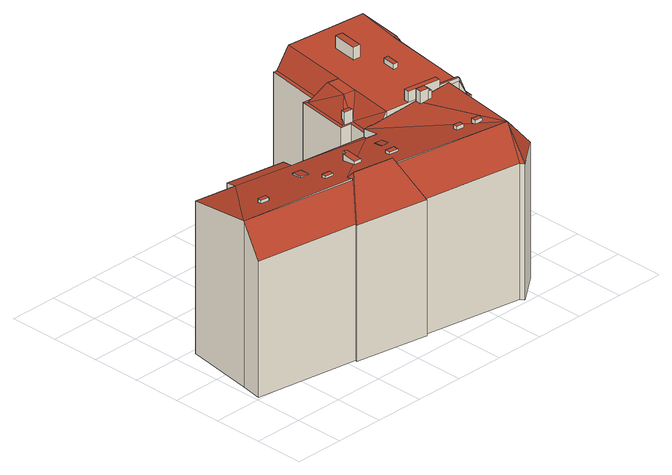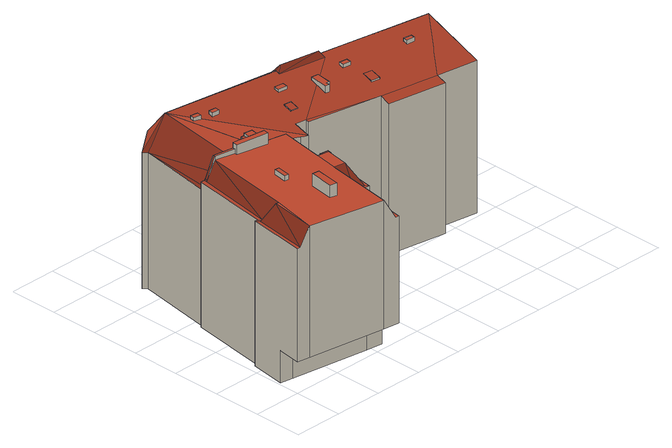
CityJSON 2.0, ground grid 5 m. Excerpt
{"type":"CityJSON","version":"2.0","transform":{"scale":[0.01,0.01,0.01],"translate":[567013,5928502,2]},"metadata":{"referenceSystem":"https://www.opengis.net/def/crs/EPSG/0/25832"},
"CityObjects":{
"building1":{"type":"Building","attributes":{"Grundfläche 2D":"309.396841","Grundhöhe NN":"2.214"},"children":["building1-1","building1-2","building1-3","building1-4","building1-5","building1-6","building1-7","building1-8","building1-9","building1-10"],"geometry":[{"type":"Solid","lod":"3","boundaries":[[[[0,1,2,3,4,5,6,7]],[[8,9,10,6,5,4]],[[11,12,13,14,6,10,9,8,15,16,17,18]],[[19,20,21,22,6,14,13,12,23,24,25]],[[26,27,24]],[[28,29,30,31,20,19,25,24,27,32]],[[33,34,32,27]],[[35,28,32]],[[36,37,38]],[[39,37,36]],[[7,6,37,39]],[[6,40,41,42,43]],[[43,44,6]],[[44,45,6]],[[45,37,6]],[[21,46,41]],[[47,42,41]],[[41,46,47]],[[20,31,48,21]],[[21,48,46]],[[49,48,31]],[[48,49,50,51]],[[52,53,54,28,55,50,49]],[[47,46,48,51,56]],[[57,58,59,17,16,15,8,4,3,2,1,0,7,60,61]],[[18,17,59,62]],[[63,12,11,18,62,64]],[[23,12,63,65]],[[24,23,65,66]],[[26,24,66,67]],[[27,26,67,68]],[[33,27,68,69]],[[34,33,69,70]],[[32,34,70,71]],[[35,32,71,72]],[[28,35,72,73]],[[54,53,30,29,28]],[[30,53,74,75,31]],[[21,76,77,40,22]],[[40,6,22]],[[7,39,36,38,78,60]],[[41,40,77,79]],[[21,41,79,76]],[[49,31,75,80]],[[74,53,52,49,80,81]],[[55,28,73,82]],[[50,55,82,83]],[[51,50,83,84]],[[85,47,56,51,84,86]],[[42,47,85,87]],[[43,42,87,88]],[[44,43,88,89]],[[45,44,89,90]],[[38,37,91,78]],[[37,45,90,91]],[[82,73,72,71,70,69,68,67,66,65,63,64,62,59,58,57,61,60,78,91,90,89,88,87,85,86,84,83],[81,80,75,74],[76,79,77]]]],"semantics":{"surfaces":[{"type":"RoofSurface"},{"type":"WallSurface"},{"type":"GroundSurface"}],"values":[[0,0,0,0,0,0,0,0,0,0,0,0,0,0,0,0,0,0,0,0,0,0,0,0,1,1,1,1,1,1,1,1,1,1,1,1,1,1,1,1,1,1,1,1,1,1,1,1,1,1,1,1,1,1,1,2]]}}]},
"building1-1":{"type":"BuildingInstallation","parents":["building1"],"geometry":[{"type":"MultiSurface","lod":"3","boundaries":[[[92,93,94,95]],[[95,94,96,97]],[[92,95,97,98]],[[93,92,98,99]],[[94,93,99,96]]],"semantics":{"surfaces":[{"type":"RoofSurface"},{"type":"WallSurface"}],"values":[0,1,1,1,1]}}]},
"building1-2":{"type":"BuildingInstallation","parents":["building1"],"geometry":[{"type":"MultiSurface","lod":"3","boundaries":[[[100,101,102,103,104,105]],[[106,105,104,103,107,108]],[[100,105,106,109]],[[103,102,110,107]],[[110,102,101,100,109,111]]],"semantics":{"surfaces":[{"type":"RoofSurface"},{"type":"WallSurface"}],"values":[0,1,1,1,1]}}]},
"building1-3":{"type":"BuildingInstallation","parents":["building1"],"geometry":[{"type":"MultiSurface","lod":"3","boundaries":[[[112,113,114,115]],[[115,114,116,117]],[[112,115,117,118]],[[113,112,118,119]],[[114,113,119,116]]],"semantics":{"surfaces":[{"type":"RoofSurface"},{"type":"WallSurface"}],"values":[0,1,1,1,1]}}]},
"building1-4":{"type":"BuildingInstallation","parents":["building1"],"geometry":[{"type":"MultiSurface","lod":"3","boundaries":[[[120,121,122,123]],[[120,123,124,125]],[[123,122,126,124]],[[121,120,125,127]],[[122,121,127,126]]],"semantics":{"surfaces":[{"type":"RoofSurface"},{"type":"WallSurface"}],"values":[0,1,1,1,1]}}]},
"building1-5":{"type":"BuildingInstallation","parents":["building1"],"geometry":[{"type":"MultiSurface","lod":"3","boundaries":[[[128,129,130,131,132,133,134,135,136]],[[137,128,136,135,134,138,139,140]],[[130,129,128,137,141,0]],[[142,131,130,0,143]],[[132,131,142,144]]],"semantics":{"surfaces":[{"type":"RoofSurface"},{"type":"WallSurface"}],"values":[0,1,1,1,1]}}]},
"building1-6":{"type":"BuildingInstallation","parents":["building1"],"geometry":[{"type":"MultiSurface","lod":"3","boundaries":[[[145,146,147,148,149,150]],[[151,25,152,148,147]],[[152,153,149,148]],[[153,154,150,149]],[[154,155,145,150]],[[19,156,146,145,155]],[[156,151,147,146]]],"semantics":{"surfaces":[{"type":"RoofSurface"},{"type":"WallSurface"}],"values":[0,1,1,1,1,1,1]}}]},
"building1-7":{"type":"BuildingInstallation","parents":["building1"],"geometry":[{"type":"MultiSurface","lod":"3","boundaries":[[[157,158,159,160]],[[159,158,161,162]],[[160,159,162,163]],[[158,157,164,161]],[[157,160,163,164]]],"semantics":{"surfaces":[{"type":"RoofSurface"},{"type":"WallSurface"}],"values":[0,1,1,1,1]}}]},
"building1-8":{"type":"BuildingInstallation","parents":["building1"],"geometry":[{"type":"MultiSurface","lod":"3","boundaries":[[[165,166,167,168,169]],[[170,171,166,165]],[[171,172,167,166]],[[168,167,172,173]],[[173,174,170,165,169,168]]],"semantics":{"surfaces":[{"type":"RoofSurface"},{"type":"WallSurface"}],"values":[0,1,1,1,1]}}]},
"building1-9":{"type":"BuildingInstallation","parents":["building1"],"geometry":[{"type":"MultiSurface","lod":"3","boundaries":[[[175,176,177,178,179,180,181,182]],[[180,179,178,183,4,9,184]],[[180,184,10,5,138,134,175,182,181]],[[134,133,132,177,176,175]],[[183,178,177,132,144]]],"semantics":{"surfaces":[{"type":"RoofSurface"},{"type":"WallSurface"}],"values":[0,1,1,1,1]}}]},
"building1-10":{"type":"BuildingInstallation","parents":["building1"],"geometry":[{"type":"MultiSurface","lod":"3","boundaries":[[[185,186,187,188,189,190,191,192,193,194]],[[195,196,190,189]],[[192,191,190,196,197,198]],[[198,199,13,200,185,194,193,192]],[[200,14,201,202,195,189,188,187,186,185]]],"semantics":{"surfaces":[{"type":"RoofSurface"},{"type":"WallSurface"}],"values":[0,1,1,1,1]}}]},
"building2":{"type":"Building","attributes":{"Grundfläche 2D":"135.658639","Grundhöhe NN":"2.203"},"children":["building2-1","building2-2","building2-3","building2-4","building2-5","building2-6"],"geometry":[{"type":"Solid","lod":"3","boundaries":[[[[203,204,205,206,207,208,209]],[[210,211,212,213,214]],[[213,215,216,214]],[[217,218,219,216,215]],[[219,218,205,204,203,209,220,221]],[[222,209,208]],[[223,209,222]],[[224,209,223]],[[219,221,220,209,224,225,226]],[[227,216,224]],[[224,216,219,226,225]],[[228,214,227]],[[214,216,227]],[[228,229,210,214]],[[230,231,232,233,234]],[[231,235,236,232]],[[237,238,236,235]],[[239,240,238]],[[240,236,238]],[[241,232,240]],[[240,232,236]],[[242,232,241]],[[232,242,243,244,233]],[[240,239,241]],[[228,223,222,245,246,243,242,241,239,247,229]],[[228,227,224,223]],[[222,208,207,248,249]],[[250,251,212,211,210,229,252]],[[253,254,255,213,212,251]],[[215,213,255,256]],[[218,217,215,256,257]],[[205,218,257,258]],[[207,206,205,258,259,248]],[[231,230,260,261]],[[235,231,261,262]],[[263,264,237,235,262,265]],[[266,239,238,237,264]],[[267,260,230,234,233,244,243,268,269]],[[243,246,245,222,249,268]],[[229,247,239,266,252]],[[270,254,253,271]],[[272,273,263,265]],[[273,272,270,271]],[[262,261,260,267,269,268,249,248,259,258,257,256,255,254,270,272,265]],[[253,251,250,252,266,264,263,273,271]]]],"semantics":{"surfaces":[{"type":"RoofSurface"},{"type":"WallSurface"},{"type":"GroundSurface"},{"type":"OuterCeilingSurface"}],"values":[[0,0,0,0,0,0,0,0,0,0,0,0,0,0,0,0,0,0,0,0,0,0,0,0,0,0,1,1,1,1,1,1,1,1,1,1,1,1,1,1,1,1,1,2,3]]}}]},
"building2-1":{"type":"BuildingInstallation","parents":["building2"],"geometry":[{"type":"MultiSurface","lod":"3","boundaries":[[[274,275,276,277,278,279,280,281,282]],[[283,226,221,284,278,277,276]],[[285,280,279,278,284,204]],[[280,285,203,281]],[[203,220,286,274,282,281]],[[225,283,276,275,274,286]]],"semantics":{"surfaces":[{"type":"RoofSurface"},{"type":"WallSurface"}],"values":[0,1,1,1,1,1]}}]},
"building2-2":{"type":"BuildingInstallation","parents":["building2"],"geometry":[{"type":"MultiSurface","lod":"3","boundaries":[[[287,288,233,289,290]],[[243,244,233,288,287]],[[290,289,242]]],"semantics":{"surfaces":[{"type":"RoofSurface"},{"type":"WallSurface"}],"values":[0,1,1]}}]},
"building2-3":{"type":"BuildingInstallation","parents":["building2"],"geometry":[{"type":"MultiSurface","lod":"3","boundaries":[[[291,292,293,294]],[[294,293,295,296]],[[291,294,296,297]],[[292,291,297,298]],[[293,292,298,295]]],"semantics":{"surfaces":[{"type":"RoofSurface"},{"type":"WallSurface"}],"values":[0,1,1,1,1]}}]},
"building2-4":{"type":"BuildingInstallation","parents":["building2"],"geometry":[{"type":"MultiSurface","lod":"3","boundaries":[[[299,300,301,302]],[[299,302,303,304,305,306]],[[306,307,300,299]],[[307,245,301,300]],[[301,245,246,303,302]]],"semantics":{"surfaces":[{"type":"RoofSurface"},{"type":"WallSurface"}],"values":[0,1,1,1,1]}}]},
"building2-5":{"type":"BuildingInstallation","parents":["building2"],"geometry":[{"type":"MultiSurface","lod":"3","boundaries":[[[308,309,310,311]],[[311,310,312,313]],[[308,311,313,314]],[[309,308,314,315]],[[310,309,315,312]]],"semantics":{"surfaces":[{"type":"RoofSurface"},{"type":"WallSurface"}],"values":[0,1,1,1,1]}}]},
"building2-6":{"type":"BuildingInstallation","parents":["building2"],"geometry":[{"type":"MultiSurface","lod":"3","boundaries":[[[303,287,290,304]],[[243,287,303,246]],[[242,305,304,290]]],"semantics":{"surfaces":[{"type":"RoofSurface"},{"type":"WallSurface"}],"values":[0,1,1]}}]}
},
"vertices":[
[2798,1164,1672],[2795,1165,1672],[2765,1170,1667],[2762,1170,1666],[2678,1183,1652],[2697,1113,1657],[2914,291,1712],[3035,1128,1712],[2674,1183,1651],[2677,1174,1652],[2693,1114,1656],[2165,1273,1566],[2124,1279,1558],[2724,529,1675],[2751,496,1680],[2591,1196,1637],[2356,1232,1598],[2206,1256,1572],[2207,1266,1572],[1494,785,1673],[1251,622,1712],[1734,537,1712],[1725,483,1723],[2106,1099,1592],[1989,1115,1593],[1574,838,1660],[1994,1149,1588],[1217,1275,1575],[78,742,1712],[1238,558,1726],[1239,558,1726],[1248,622,1712],[616,1379,1575],[1234,1393,1552],[631,1495,1552],[189,1448,1575],[3239,1097,1432],[3138,306,1405],[3259,1094,1405],[3147,1111,1551],[1725,483,1712],[1721,483,1712],[1833,238,1405],[2842,73,1405],[2868,33,1405],[3172,259,1405],[1693,501,1772],[1829,213,1405],[1282,571,1772],[1252,556,1712],[1088,364,1405],[1085,340,1405],[1251,556,1712],[1239,558,1712],[1238,558,1712],[41,528,1405],[1807,217,1405],[2762,1170,21],[2591,1196,21],[2206,1256,21],[3035,1128,21],[2765,1170,21],[2207,1266,21],[2124,1279,21],[2165,1273,21],[2106,1099,21],[1989,1115,21],[1994,1149,21],[1217,1275,21],[1234,1393,21],[631,1495,21],[616,1379,21],[189,1448,21],[78,742,21],[1239,558,21],[1248,622,21],[1734,537,21],[1725,483,21],[3259,1094,21],[1721,483,21],[1252,556,21],[1251,556,21],[41,528,21],[1088,364,21],[1085,340,21],[1829,213,21],[1807,217,21],[1833,238,21],[2842,73,21],[2868,33,21],[3172,259,21],[3138,306,21],
[2544,593,1712],[2540,545,1712],[2614,538,1712],[2619,586,1712],[2614,538,1678],[2619,586,1668],[2544,593,1670],[2540,545,1679],
[1924,865,1647],[1949,862,1647],[2004,856,1647],[2015,952,1630],[2009,952,1630],[1935,961,1630],[1935,961,1624],[2015,952,1623],[2009,952,1623],[1924,865,1643],[2004,856,1642],[1949,862,1643],
[1139,824,1707],[1132,774,1707],[1215,762,1707],[1222,812,1707],[1215,762,1684],[1222,812,1673],[1139,824,1673],[1132,774,1684],
[532,922,1707],[448,932,1707],[443,888,1707],[526,877,1707],[526,877,1676],[532,922,1667],[443,888,1676],[448,932,1667],
[2788,1099,1752],[2796,1155,1752],[2798,1164,1752],[2798,1165,1752],[2765,1170,1752],[2764,1161,1752],[2755,1104,1752],[2774,1101,1752],[2777,1101,1752],[2788,1099,1672],[2755,1104,1667],[2774,1101,1670],[2777,1101,1670],[2796,1155,1672],[2798,1165,25],[2798,1164,25],[2765,1170,25],
[1514,934,1706],[1493,776,1706],[1565,767,1706],[1590,963,1706],[1550,968,1706],[1545,930,1706],[1565,767,1674],[1590,963,1633],[1550,968,1633],[1545,930,1641],[1514,934,1641],[1493,776,1674],
[1062,1109,1632],[1045,994,1649],[1132,980,1648],[1150,1096,1632],[1045,994,1641],[1132,980,1640],[1150,1096,1615],[1062,1109,1616],
[1820,663,1706],[1911,653,1706],[1917,708,1706],[1826,718,1706],[1820,668,1706],[1820,663,1685],[1911,653,1684],[1917,708,1673],[1826,718,1674],[1820,668,1684],
[2755,1104,1777],[2764,1161,1777],[2765,1170,1777],[2678,1183,1777],[2677,1174,1777],[2668,1117,1777],[2693,1114,1777],[2697,1113,1777],[2678,1183,25],[2668,1117,1652],
[2719,501,1718],[2751,496,1718],[2766,493,1718],[2774,492,1718],[2798,488,1718],[2807,536,1718],[2734,548,1718],[2728,549,1718],[2727,546,1718],[2724,529,1718],[2798,488,1688],[2807,536,1689],[2734,548,1676],[2728,549,1675],[2727,546,1675],[2719,501,1680],[2766,493,1683],[2774,492,1684],
[2285,1578,1440],[2282,1577,1439],[2251,1561,1439],[2209,1266,1439],[2208,1256,1439],[2245,1250,1440],[2293,1582,1440],[2450,2666,1440],[2424,2670,1439],[2412,2671,1439],[2332,2111,1439],[2365,2071,1440],[2225,2124,1439],[2250,2090,1440],[2147,1596,1439],[2145,1579,1439],[2182,1600,1440],[2286,1583,1440],[2201,1597,1440],[2360,1232,1656],[2432,1691,1656],[2311,1707,1656],[2222,1633,1506],[2204,1618,1476],[2352,1951,1656],[2472,1933,1656],[2575,2647,1656],[3277,1091,1497],[3400,1901,1497],[3372,1944,1500],[3239,1097,1500],[3259,1094,1498],[3425,1897,1497],[3402,1942,1500],[3512,2503,1497],[3477,2508,1500],[3384,2522,1686],[3313,2043,1686],[3283,2047,1686],[3151,1136,1686],[3147,1111,1686],[3227,1099,1524],[2596,1196,1665],[2933,1144,1678],[2871,2601,1667],[2208,1256,20],[2360,1232,20],[2424,2670,350],[2412,2671,350],[2575,2647,350],[2378,2428,350],[2378,2428,20],[2332,2111,20],[2225,2124,20],[2145,1579,20],[2251,1561,20],[2209,1266,20],[3277,1091,20],[3400,1901,20],[3425,1897,20],[3477,2263,350],[3512,2503,350],[3477,2263,20],[3384,2522,350],[3259,1094,20],[3147,1111,20],[3227,1099,20],[2540,2403,20],[2540,2403,350],[3348,2282,20],[3348,2282,350],
[2292,1623,1567],[2222,1633,1567],[2206,1635,1567],[2204,1618,1567],[2200,1588,1567],[2282,1577,1567],[2285,1576,1567],[2285,1578,1567],[2286,1583,1567],[2206,1635,1476],[2200,1588,1439],[2285,1576,1440],[2292,1623,1509],
[3147,1111,1720],[3227,1099,1528],[3242,1127,1503],[3151,1136,1720],
[2814,2302,1795],[2780,2050,1795],[2854,2039,1795],[2888,2292,1795],[2854,2039,1670],[2888,2292,1670],[2814,2302,1667],[2780,2050,1667],
[2942,1201,1777],[2605,1253,1777],[2596,1196,1777],[2933,1144,1777],[2933,1144,1720],[2937,1171,1720],[2937,1171,1678],[2942,1201,1678],[2605,1253,1665],
[2921,1816,1724],[2900,1678,1724],[2948,1671,1724],[2970,1809,1724],[2948,1671,1675],[2970,1809,1675],[2921,1816,1674],[2900,1678,1674]
]}
